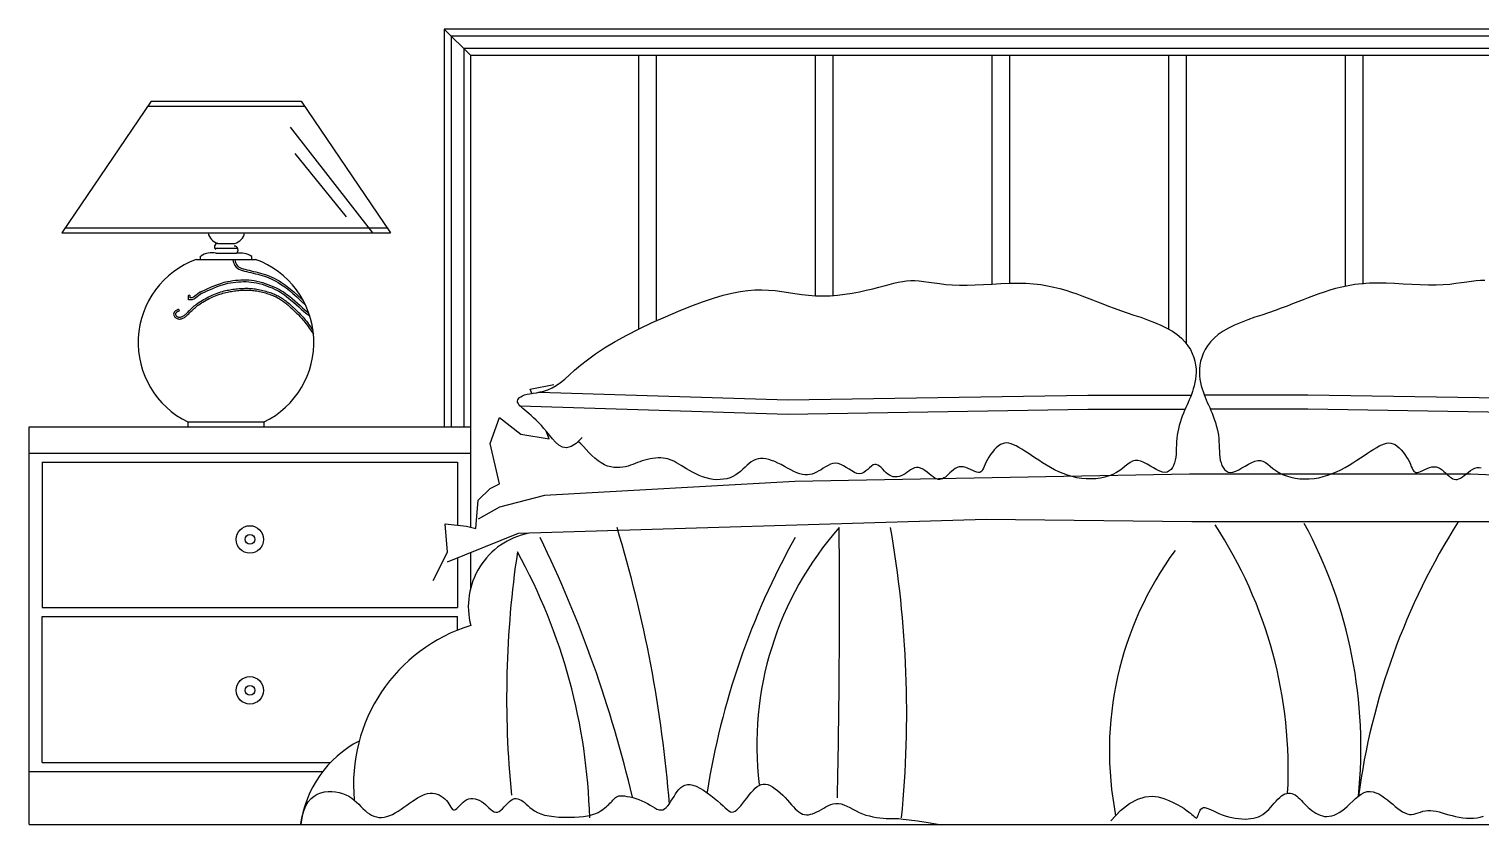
# Model space of a CAD drawing. Header units: inches. Extents: x 18.5 to 61, y 8.5 to 33.3.
# Drawn here: x 22.579 to 24.222, y 27.474 to 28.375 of the extents above; entities that cross this region are included whole.
import ezdxf

# ---------------------------------------------------------------- set-up
doc = ezdxf.new("R2010")
doc.units = ezdxf.units.IN
doc.header["$MEASUREMENT"] = 0
for name, color, linetype in [('02', 2, 'Continuous'), ('1', 1, 'Continuous'), ('4', 4, 'Continuous')]:
    doc.layers.add(name, color=color, linetype=linetype)

msp = doc.modelspace()

# ---------------------------------------------------------------- linework, layer by layer
at = {"layer": '02'}
for p, q in [((23.0786, 28.3445), (23.0486, 28.3745)), ((23.2686, 28.3445), (23.2686, 28.0349)), ((23.2886, 28.3445), (23.2886, 28.0443)), ((23.4686, 28.3445), (23.4686, 28.0728)), ((23.4886, 28.3445), (23.4886, 28.073)), ((23.6686, 28.3445), (23.6686, 28.0858)), ((23.6886, 28.3445), (23.6886, 28.0868)), ((23.8686, 28.3445), (23.8686, 28.035)), ((23.8886, 28.3445), (23.8886, 28.0187)), ((24.0686, 28.3445), (24.0686, 28.0835)), ((24.0886, 28.3445), (24.0886, 28.0858)), ((22.7169, 28.2928), (22.6157, 28.1439)), ((22.8865, 28.2928), (22.9878, 28.1439)), ((22.9679, 28.1439), (22.8747, 28.2634)), ((22.8794, 28.2336), (22.9375, 28.162)), ((22.6157, 28.1439), (22.9878, 28.1439)), ((22.6195, 28.1496), (22.984, 28.1496)), ((22.7888, 28.1265), (22.8147, 28.1265)), ((22.7923, 28.132), (22.8115, 28.132)), ((22.768, 28.1137), (22.8351, 28.1137)), ((22.7728, 28.1137), (22.7728, 28.1174)), ((22.7902, 28.1209), (22.8134, 28.1209)), ((22.8307, 28.1137), (22.8307, 28.1173)), ((22.7585, 27.9299), (22.8446, 27.9299)), ((22.7585, 27.9299), (22.7585, 27.9245)), ((22.8446, 27.9245), (22.8446, 27.9299)), ((22.5786, 27.8945), (23.0786, 27.8945)), ((22.5936, 27.8845), (23.0636, 27.8845)), ((22.5936, 27.8845), (22.5936, 27.7198)), ((23.0636, 27.8845), (23.0636, 27.813)), ((23.0636, 27.7763), (23.0636, 27.7198)), ((22.5936, 27.7198), (23.0636, 27.7198)), ((22.5936, 27.7098), (23.0636, 27.7098)), ((22.5936, 27.5445), (22.5936, 27.7098)), ((23.0636, 27.6942), (23.0636, 27.7098)), ((22.5786, 27.5345), (22.9112, 27.5345)), ((22.5936, 27.5445), (22.9199, 27.5445))]:
    msp.add_line(p, q, dxfattribs=at)
for points in [[(24.7006, 27.9245), (24.7006, 28.3665), (23.0566, 28.3665), (23.0566, 27.9245)], [(24.6866, 27.9245), (24.6866, 28.3525), (23.0706, 28.3525), (23.0706, 27.9245)], [(22.7131, 28.2872), (22.8903, 28.2872)], [(22.7169, 28.2928), (22.8865, 28.2928)], [(22.8093, 28.1137), (22.8098, 28.111), (22.8106, 28.1087), (22.8117, 28.1068), (22.8129, 28.1052), (22.8145, 28.104), (22.8162, 28.1029), (22.8181, 28.1021), (22.8201, 28.1014), (22.8224, 28.1007), (22.8247, 28.1001), (22.8272, 28.0995), (22.8297, 28.0989), (22.8323, 28.0983), (22.8349, 28.0977), (22.8375, 28.0971), (22.84, 28.0964), (22.8426, 28.0957), (22.8451, 28.0949), (22.8475, 28.0941), (22.85, 28.0931), (22.8526, 28.092), (22.8551, 28.0907), (22.8578, 28.0893), (22.8605, 28.0878), (22.8634, 28.086), (22.8664, 28.0839), (22.8697, 28.0816), (22.8733, 28.0787), (22.8772, 28.0754), (22.8816, 28.0715), (22.8864, 28.067), (22.8918, 28.0617)], [(22.8114, 28.1137), (22.8118, 28.1115), (22.8125, 28.1095), (22.8134, 28.1079), (22.8144, 28.1067), (22.8156, 28.1056), (22.8171, 28.1048), (22.8188, 28.104), (22.8208, 28.1033), (22.8229, 28.1027), (22.8252, 28.1021), (22.8276, 28.1015), (22.8301, 28.1009), (22.8327, 28.1003), (22.8353, 28.0997), (22.838, 28.0991), (22.8406, 28.0984), (22.8431, 28.0977), (22.8457, 28.0969), (22.8483, 28.096), (22.8508, 28.095), (22.8534, 28.0938), (22.8561, 28.0926), (22.8588, 28.0911), (22.8616, 28.0895), (22.8645, 28.0877), (22.8676, 28.0856), (22.8709, 28.0832), (22.8746, 28.0803), (22.8785, 28.077), (22.8829, 28.073), (22.8878, 28.0685), (22.889, 28.0674)], [(22.7723, 28.0769), (22.7795, 28.0803), (22.7857, 28.083), (22.791, 28.0851), (22.7956, 28.0867), (22.7996, 28.0879), (22.8031, 28.0888), (22.8064, 28.0894), (22.8094, 28.0899), (22.8124, 28.0902), (22.8154, 28.0905), (22.8184, 28.0907), (22.8213, 28.0908), (22.8243, 28.0908), (22.8273, 28.0906), (22.8303, 28.0903), (22.8334, 28.0898), (22.8366, 28.0892), (22.8397, 28.0885), (22.8429, 28.0876), (22.846, 28.0867), (22.849, 28.0856), (22.8519, 28.0845), (22.8547, 28.0833), (22.8574, 28.0822), (22.8599, 28.081), (22.8622, 28.0797), (22.8644, 28.0784), (22.8667, 28.077), (22.8689, 28.0754), (22.8713, 28.0737), (22.8737, 28.0717), (22.8764, 28.0695), (22.8793, 28.067), (22.8823, 28.0643), (22.8853, 28.0617), (22.8881, 28.0592), (22.8907, 28.0569), (22.8928, 28.0551), (22.8944, 28.0538), (22.8953, 28.0531)], [(23.2047, 27.9122), (23.1981, 27.9057), (23.1923, 27.9021), (23.1871, 27.9008), (23.1825, 27.9015), (23.1784, 27.9037), (23.1747, 27.9069), (23.1712, 27.9108), (23.1679, 27.9149), (23.1647, 27.9188), (23.1615, 27.9224), (23.1585, 27.9258), (23.1555, 27.929), (23.1526, 27.9319), (23.1498, 27.9346), (23.1471, 27.9371), (23.1445, 27.9394), (23.1421, 27.9415), (23.1398, 27.9433), (23.1377, 27.9451), (23.1359, 27.9467), (23.1343, 27.9482), (23.133, 27.9496), (23.1321, 27.951), (23.1316, 27.9523), (23.1315, 27.9536), (23.1318, 27.9549), (23.1325, 27.9562), (23.1336, 27.9574), (23.1351, 27.9585), (23.1371, 27.9596), (23.1395, 27.9605), (23.1423, 27.9612), (23.1455, 27.9618), (23.1491, 27.9624), (23.153, 27.963), (23.1571, 27.9638), (23.1615, 27.9648), (23.166, 27.9663), (23.1706, 27.9684), (23.1753, 27.971), (23.18, 27.9744), (23.1849, 27.9784), (23.1902, 27.9831), (23.1962, 27.9884), (23.2029, 27.9941), (23.2107, 28.0003), (23.2197, 28.0069), (23.2301, 28.0138), (23.2421, 28.0209), (23.2553, 28.0281), (23.2694, 28.0353), (23.2841, 28.0423), (23.299, 28.049), (23.3137, 28.0553), (23.3278, 28.0609), (23.3411, 28.0659), (23.3532, 28.07), (23.3642, 28.0732), (23.3743, 28.0757), (23.3835, 28.0776), (23.3921, 28.0788), (23.4002, 28.0794), (23.408, 28.0795), (23.4155, 28.0792), (23.4231, 28.0786), (23.4306, 28.0776), (23.4381, 28.0765), (23.4456, 28.0754), (23.4533, 28.0743), (23.4611, 28.0734), (23.469, 28.0728), (23.4771, 28.0726), (23.4853, 28.0728), (23.4937, 28.0735), (23.5021, 28.0745), (23.5104, 28.0758), (23.5185, 28.0773), (23.5262, 28.0789), (23.5336, 28.0807), (23.5404, 28.0824), (23.5466, 28.084), (23.5523, 28.0855), (23.5576, 28.0868), (23.5625, 28.088), (23.5673, 28.0889), (23.572, 28.0896), (23.5766, 28.0899), (23.5814, 28.0899), (23.5863, 28.0896), (23.5916, 28.089), (23.5971, 28.0882), (23.6031, 28.0873), (23.6094, 28.0864), (23.6163, 28.0855), (23.6237, 28.0849), (23.6318, 28.0846), (23.6404, 28.0846), (23.6496, 28.0849), (23.6592, 28.0853), (23.6689, 28.0859), (23.6787, 28.0864), (23.6885, 28.0868), (23.698, 28.087), (23.7071, 28.0868), (23.7157, 28.0863), (23.7238, 28.0854), (23.7314, 28.0841), (23.7387, 28.0826), (23.7456, 28.0809), (23.7522, 28.079), (23.7585, 28.0769), (23.7646, 28.0748), (23.7705, 28.0726), (23.7764, 28.0704), (23.7823, 28.0681), (23.7882, 28.0658), (23.7942, 28.0634), (23.8005, 28.061), (23.8071, 28.0586), (23.8141, 28.0561), (23.8215, 28.0535), (23.8292, 28.0509), (23.837, 28.0483), (23.8448, 28.0454), (23.8525, 28.0425), (23.8598, 28.0394), (23.8667, 28.036), (23.8729, 28.0325), (23.8784, 28.0287), (23.8831, 28.0247), (23.8871, 28.0205), (23.8905, 28.0162), (23.8932, 28.0118), (23.8954, 28.0074), (23.8971, 28.003), (23.8983, 27.9986), (23.8991, 27.9943), (23.8996, 27.9901), (23.8996, 27.986), (23.8994, 27.982), (23.899, 27.9782), (23.8983, 27.9744), (23.8975, 27.9709), (23.8965, 27.9674), (23.8955, 27.9642), (23.8944, 27.961), (23.8932, 27.958), (23.892, 27.955), (23.8907, 27.9521), (23.8894, 27.9491), (23.8881, 27.9461), (23.8867, 27.9429), (23.8854, 27.9397), (23.8841, 27.9364), (23.8828, 27.9329), (23.8817, 27.9294), (23.8806, 27.9258), (23.8797, 27.9222), (23.8789, 27.9186), (23.8783, 27.9149), (23.8779, 27.9112), (23.8776, 27.9076), (23.8774, 27.9039), (23.8773, 27.9004), (23.8772, 27.8968), (23.877, 27.8934), (23.8766, 27.8901), (23.876, 27.8868), (23.8752, 27.8837), (23.8742, 27.8808), (23.8729, 27.8783), (23.8713, 27.8761), (23.8693, 27.8744), (23.8671, 27.8732), (23.8646, 27.8727), (23.8618, 27.873), (23.8586, 27.8741), (23.8552, 27.8757), (23.8516, 27.8778), (23.8479, 27.88), (23.8442, 27.8822), (23.8405, 27.8842), (23.837, 27.8856), (23.8337, 27.8864), (23.8306, 27.8863), (23.8278, 27.8854), (23.8251, 27.8839), (23.8223, 27.882), (23.8195, 27.8797), (23.8165, 27.8773), (23.8133, 27.8749), (23.8096, 27.8726), (23.8056, 27.8705), (23.8011, 27.8688), (23.7963, 27.8674), (23.7913, 27.8664), (23.7861, 27.8657), (23.7807, 27.8654), (23.7753, 27.8654), (23.7699, 27.8659), (23.7646, 27.8668), (23.7594, 27.868), (23.7543, 27.8696), (23.7493, 27.8715), (23.7444, 27.8736), (23.7395, 27.8759), (23.7348, 27.8784), (23.7303, 27.881), (23.7258, 27.8837), (23.7215, 27.8865), (23.7173, 27.8892), (23.7133, 27.8919), (23.7095, 27.8945), (23.7058, 27.8969), (23.7023, 27.8991), (23.6991, 27.9011), (23.696, 27.9028), (23.6931, 27.9041), (23.6904, 27.9052), (23.6878, 27.9058), (23.6853, 27.9061), (23.6828, 27.9059), (23.6805, 27.9053), (23.6781, 27.9042), (23.6758, 27.9026), (23.6735, 27.9006), (23.6712, 27.8983), (23.6691, 27.8957), (23.6671, 27.893), (23.6652, 27.8902), (23.6635, 27.8873), (23.6621, 27.8846), (23.6608, 27.882), (23.6598, 27.8796), (23.6589, 27.8775), (23.6579, 27.8757), (23.657, 27.8743), (23.6559, 27.8733), (23.6547, 27.8727), (23.6532, 27.8726), (23.6513, 27.873), (23.6492, 27.8738), (23.6469, 27.8749), (23.6444, 27.8761), (23.6418, 27.8773), (23.6392, 27.8783), (23.6365, 27.879), (23.634, 27.8792), (23.6315, 27.879), (23.6292, 27.8782), (23.627, 27.8771), (23.6249, 27.8756), (23.6229, 27.874), (23.621, 27.8723), (23.6192, 27.8706), (23.6175, 27.869), (23.6159, 27.8676), (23.6143, 27.8665), (23.6127, 27.8656), (23.6111, 27.865), (23.6095, 27.8648), (23.6078, 27.8649), (23.606, 27.8654), (23.6041, 27.8663), (23.602, 27.8677), (23.5998, 27.8694), (23.5975, 27.8713), (23.5951, 27.8732), (23.5926, 27.875), (23.5902, 27.8765), (23.5878, 27.8777), (23.5854, 27.8784), (23.5831, 27.8784), (23.5809, 27.8779), (23.5787, 27.8769), (23.5765, 27.8756), (23.5744, 27.8742), (23.5723, 27.8727), (23.5702, 27.8712), (23.568, 27.8699), (23.5658, 27.8689), (23.5636, 27.8682), (23.5614, 27.8678), (23.5591, 27.8677), (23.5569, 27.8679), (23.5548, 27.8685), (23.5527, 27.8695), (23.5506, 27.8708), (23.5487, 27.8725), (23.5468, 27.8743), (23.5449, 27.8763), (23.5431, 27.8782), (23.5413, 27.8798), (23.5395, 27.8811), (23.5377, 27.8819), (23.5359, 27.8819), (23.534, 27.8812), (23.5321, 27.8799), (23.5301, 27.8781), (23.5281, 27.8762), (23.5259, 27.8744), (23.5236, 27.8728), (23.5211, 27.8717), (23.5185, 27.8712), (23.5158, 27.8717), (23.5129, 27.8728), (23.5099, 27.8744), (23.5068, 27.8764), (23.5037, 27.8784), (23.5006, 27.8803), (23.4975, 27.8818), (23.4945, 27.8828), (23.4915, 27.8831), (23.4886, 27.8828), (23.4858, 27.882), (23.483, 27.8808), (23.4803, 27.8793), (23.4777, 27.8776), (23.4751, 27.8759), (23.4726, 27.8744), (23.4701, 27.873), (23.4676, 27.8718), (23.4651, 27.8709), (23.4626, 27.8703), (23.4599, 27.87), (23.4572, 27.87), (23.4543, 27.8704), (23.4512, 27.8712), (23.4479, 27.8724), (23.4445, 27.874), (23.4409, 27.8757), (23.4373, 27.8776), (23.4336, 27.8796), (23.4299, 27.8816), (23.4262, 27.8834), (23.4227, 27.885), (23.4192, 27.8864), (23.4159, 27.8874), (23.4127, 27.8882), (23.4096, 27.8885), (23.4067, 27.8886), (23.4039, 27.8882), (23.4012, 27.8875), (23.3986, 27.8864), (23.3962, 27.8848), (23.3938, 27.883), (23.3914, 27.8809), (23.3891, 27.8786), (23.3867, 27.8763), (23.3841, 27.874), (23.3814, 27.8719), (23.3785, 27.8699), (23.3754, 27.8682), (23.3721, 27.8668), (23.3685, 27.8657), (23.3648, 27.865), (23.361, 27.8646), (23.3571, 27.8645), (23.3531, 27.8648), (23.3491, 27.8654), (23.3451, 27.8665), (23.3411, 27.8678), (23.3372, 27.8694), (23.3334, 27.8711), (23.3297, 27.873), (23.3262, 27.875), (23.3228, 27.8769), (23.3197, 27.8788), (23.3168, 27.8806), (23.3141, 27.8822), (23.3116, 27.8837), (23.3091, 27.885), (23.3067, 27.8862), (23.3043, 27.8872), (23.3018, 27.888), (23.2992, 27.8886), (23.2964, 27.889), (23.2936, 27.8892), (23.2906, 27.8892), (23.2876, 27.889), (23.2845, 27.8887), (23.2815, 27.8882), (23.2785, 27.8876), (23.2756, 27.8868), (23.2728, 27.8859), (23.2701, 27.8849), (23.2674, 27.8839), (23.2648, 27.8829), (23.2622, 27.8818), (23.2595, 27.8809), (23.2567, 27.88), (23.2537, 27.8792), (23.2506, 27.8787), (23.2474, 27.8783), (23.2441, 27.8782), (23.2406, 27.8784), (23.2371, 27.879), (23.2335, 27.88), (23.2299, 27.8815), (23.2263, 27.8835), (23.2227, 27.886), (23.2192, 27.8889), (23.2157, 27.8921), (23.2124, 27.8955), (23.2092, 27.8989), (23.2061, 27.9021), (23.2032, 27.905), (23.2006, 27.9075)], [(24.2265, 28.0899), (24.2218, 28.0899), (24.2168, 28.0896), (24.2116, 28.089), (24.206, 28.0882), (24.2001, 28.0873), (24.1937, 28.0864), (24.1868, 28.0855), (24.1794, 28.0849), (24.1714, 28.0846), (24.1627, 28.0846), (24.1535, 28.0849), (24.144, 28.0853), (24.1342, 28.0859), (24.1244, 28.0864), (24.1147, 28.0868), (24.1052, 28.087), (24.096, 28.0868), (24.0875, 28.0863), (24.0794, 28.0854), (24.0717, 28.0841), (24.0645, 28.0826), (24.0576, 28.0809), (24.051, 28.079), (24.0447, 28.0769), (24.0385, 28.0748), (24.0326, 28.0726), (24.0267, 28.0704), (24.0209, 28.0681), (24.015, 28.0658), (24.0089, 28.0634), (24.0026, 28.061), (23.996, 28.0586), (23.9891, 28.0561), (23.9817, 28.0535), (23.974, 28.0509), (23.9661, 28.0483), (23.9583, 28.0454), (23.9506, 28.0425), (23.9433, 28.0394), (23.9364, 28.036), (23.9302, 28.0325), (23.9248, 28.0287), (23.92, 28.0247), (23.916, 28.0205), (23.9127, 28.0162), (23.9099, 28.0118), (23.9077, 28.0074), (23.906, 28.003), (23.9048, 27.9986), (23.904, 27.9943), (23.9036, 27.9901), (23.9035, 27.986), (23.9037, 27.982), (23.9041, 27.9782), (23.9048, 27.9744), (23.9056, 27.9709), (23.9066, 27.9674), (23.9076, 27.9642), (23.9088, 27.961), (23.9099, 27.958), (23.9112, 27.955), (23.9124, 27.9521), (23.9137, 27.9491), (23.9151, 27.9461), (23.9164, 27.9429), (23.9177, 27.9397), (23.919, 27.9364), (23.9203, 27.9329), (23.9215, 27.9294), (23.9225, 27.9258), (23.9235, 27.9222), (23.9243, 27.9186), (23.9249, 27.9149), (23.9253, 27.9112), (23.9255, 27.9076), (23.9257, 27.9039), (23.9258, 27.9004), (23.926, 27.8968), (23.9262, 27.8934), (23.9265, 27.8901), (23.9271, 27.8868), (23.9279, 27.8837), (23.929, 27.8808), (23.9303, 27.8783), (23.9319, 27.8761), (23.9338, 27.8744), (23.936, 27.8732), (23.9385, 27.8727), (23.9414, 27.873), (23.9445, 27.8741), (23.9479, 27.8757), (23.9515, 27.8778), (23.9552, 27.88), (23.959, 27.8822), (23.9626, 27.8842), (23.9661, 27.8856), (23.9694, 27.8864), (23.9725, 27.8863), (23.9753, 27.8854), (23.9781, 27.8839), (23.9808, 27.882), (23.9836, 27.8797), (23.9866, 27.8773), (23.9899, 27.8749), (23.9935, 27.8726), (23.9976, 27.8705), (24.002, 27.8688), (24.0068, 27.8674), (24.0119, 27.8664), (24.0171, 27.8657), (24.0224, 27.8654), (24.0278, 27.8654), (24.0332, 27.8659), (24.0385, 27.8668), (24.0437, 27.868), (24.0488, 27.8696), (24.0539, 27.8715), (24.0588, 27.8736), (24.0636, 27.8759), (24.0683, 27.8784), (24.0729, 27.881), (24.0773, 27.8837), (24.0816, 27.8865), (24.0858, 27.8892), (24.0898, 27.8919), (24.0937, 27.8945), (24.0973, 27.8969), (24.1008, 27.8991), (24.1041, 27.9011), (24.1071, 27.9028), (24.11, 27.9041), (24.1128, 27.9052), (24.1154, 27.9058), (24.1179, 27.9061), (24.1203, 27.9059), (24.1227, 27.9053), (24.125, 27.9042), (24.1274, 27.9026), (24.1297, 27.9006), (24.1319, 27.8983), (24.1341, 27.8957), (24.1361, 27.893), (24.1379, 27.8902), (24.1396, 27.8873), (24.1411, 27.8846), (24.1423, 27.882), (24.1433, 27.8796), (24.1443, 27.8775), (24.1452, 27.8757), (24.1461, 27.8743), (24.1472, 27.8733), (24.1485, 27.8727), (24.15, 27.8726), (24.1518, 27.873), (24.1539, 27.8738), (24.1563, 27.8749), (24.1587, 27.8761), (24.1613, 27.8773), (24.164, 27.8783), (24.1666, 27.879), (24.1692, 27.8792), (24.1716, 27.879), (24.1739, 27.8782), (24.1761, 27.8771), (24.1782, 27.8756), (24.1802, 27.874), (24.1821, 27.8723), (24.1839, 27.8706), (24.1857, 27.869), (24.1873, 27.8676), (24.1889, 27.8665), (24.1904, 27.8656), (24.192, 27.865), (24.1936, 27.8648), (24.1953, 27.8649), (24.1971, 27.8654), (24.199, 27.8663), (24.2011, 27.8677), (24.2033, 27.8694), (24.2057, 27.8713), (24.2081, 27.8732), (24.2105, 27.875), (24.2129, 27.8765), (24.2154, 27.8777), (24.2177, 27.8784), (24.22, 27.8784), (24.2223, 27.8779)], [(22.7472, 28.0571), (22.7458, 28.0565), (22.7445, 28.0558), (22.7435, 28.055), (22.7427, 28.054), (22.7423, 28.0529), (22.7422, 28.0517), (22.7424, 28.0508), (22.7428, 28.0499), (22.7432, 28.0492), (22.7437, 28.0486), (22.7443, 28.0481), (22.7449, 28.0476), (22.7456, 28.0472), (22.7463, 28.0469), (22.7471, 28.0466), (22.7479, 28.0465), (22.7487, 28.0464), (22.7495, 28.0464), (22.7503, 28.0465), (22.7512, 28.0467), (22.752, 28.047), (22.7528, 28.0473), (22.7537, 28.0477), (22.7545, 28.0482), (22.7553, 28.0488), (22.7561, 28.0494), (22.7569, 28.0501), (22.7577, 28.0508), (22.7585, 28.0515), (22.7593, 28.0523), (22.7602, 28.0532), (22.761, 28.054), (22.7619, 28.0549), (22.7628, 28.0558), (22.7638, 28.0567), (22.7648, 28.0577), (22.7658, 28.0586), (22.7669, 28.0596), (22.7681, 28.0606), (22.7694, 28.0616), (22.7708, 28.0626), (22.7723, 28.0636), (22.7738, 28.0646), (22.7754, 28.0656), (22.7771, 28.0666), (22.7789, 28.0676), (22.7807, 28.0686), (22.7826, 28.0695), (22.7845, 28.0705), (22.7865, 28.0713), (22.7885, 28.0722), (22.7905, 28.073), (22.7924, 28.0737), (22.7944, 28.0744), (22.7963, 28.075), (22.7981, 28.0756), (22.7998, 28.0761), (22.8015, 28.0765), (22.8031, 28.0769), (22.8047, 28.0772), (22.8063, 28.0775), (22.8078, 28.0777), (22.8094, 28.078), (22.811, 28.0782), (22.8127, 28.0784), (22.8144, 28.0786), (22.8161, 28.0787), (22.8178, 28.0789), (22.8196, 28.079), (22.8213, 28.0791), (22.823, 28.0791), (22.8247, 28.0792), (22.8264, 28.0791), (22.8281, 28.0791), (22.8297, 28.079), (22.8314, 28.0788), (22.833, 28.0787), (22.8346, 28.0784), (22.8363, 28.0782), (22.8379, 28.0779), (22.8396, 28.0775), (22.8413, 28.0772), (22.8429, 28.0767), (22.8446, 28.0763), (22.8462, 28.0759), (22.8477, 28.0754), (22.8493, 28.0749), (22.8507, 28.0744), (22.8521, 28.0739), (22.8534, 28.0734), (22.8547, 28.0729), (22.8559, 28.0724), (22.8571, 28.0719), (22.8583, 28.0713), (22.8595, 28.0707), (22.8607, 28.07), (22.8619, 28.0693), (22.8631, 28.0686), (22.8643, 28.0678), (22.8656, 28.0669), (22.8668, 28.0661), (22.868, 28.0652), (22.8692, 28.0642), (22.8704, 28.0633), (22.8716, 28.0623), (22.8727, 28.0613), (22.8738, 28.0603), (22.8749, 28.0592), (22.876, 28.0582), (22.8772, 28.0571), (22.8783, 28.0561), (22.8794, 28.055), (22.8805, 28.0539), (22.8816, 28.0528), (22.8828, 28.0517), (22.8839, 28.0506), (22.8851, 28.0494), (22.8862, 28.0482), (22.8874, 28.047), (22.8885, 28.0456), (22.8897, 28.0442), (22.8909, 28.0427), (22.8921, 28.0411), (22.8933, 28.0395), (22.8946, 28.0378), (22.8958, 28.0361), (22.8971, 28.0343), (22.9005, 28.0292)], [(22.7479, 28.0551), (22.7466, 28.0546), (22.7456, 28.0541), (22.745, 28.0535), (22.7445, 28.053), (22.7443, 28.0524), (22.7443, 28.0519), (22.7444, 28.0514), (22.7446, 28.0509), (22.7449, 28.0504), (22.7452, 28.05), (22.7456, 28.0496), (22.7461, 28.0493), (22.7465, 28.049), (22.747, 28.0488), (22.7476, 28.0486), (22.7482, 28.0485), (22.7488, 28.0485), (22.7494, 28.0485), (22.75, 28.0485), (22.7506, 28.0487), (22.7513, 28.0489), (22.752, 28.0492), (22.7527, 28.0495), (22.7534, 28.0499), (22.7541, 28.0504), (22.7548, 28.051), (22.7555, 28.0516), (22.7563, 28.0523), (22.7571, 28.053), (22.7579, 28.0538), (22.7587, 28.0546), (22.7596, 28.0555), (22.7604, 28.0564), (22.7614, 28.0573), (22.7623, 28.0582), (22.7634, 28.0592), (22.7645, 28.0602), (22.7656, 28.0612), (22.7669, 28.0622), (22.7682, 28.0632), (22.7696, 28.0642), (22.7711, 28.0653), (22.7727, 28.0663), (22.7744, 28.0674), (22.7761, 28.0684), (22.7779, 28.0694), (22.7798, 28.0704), (22.7817, 28.0714), (22.7837, 28.0723), (22.7857, 28.0732), (22.7877, 28.0741), (22.7897, 28.0749), (22.7917, 28.0757), (22.7937, 28.0764), (22.7956, 28.077), (22.7975, 28.0776), (22.7993, 28.0781), (22.801, 28.0785), (22.8027, 28.0789), (22.8043, 28.0792), (22.8059, 28.0795), (22.8075, 28.0798), (22.8091, 28.08), (22.8108, 28.0802), (22.8125, 28.0804), (22.8142, 28.0806), (22.8159, 28.0808), (22.8177, 28.0809), (22.8194, 28.0811), (22.8212, 28.0811), (22.823, 28.0812), (22.8247, 28.0812), (22.8265, 28.0812), (22.8282, 28.0811), (22.8299, 28.081), (22.8316, 28.0809), (22.8333, 28.0807), (22.8349, 28.0805), (22.8366, 28.0802), (22.8383, 28.0799), (22.84, 28.0795), (22.8417, 28.0792), (22.8434, 28.0787), (22.8451, 28.0783), (22.8467, 28.0778), (22.8483, 28.0773), (22.8499, 28.0769), (22.8514, 28.0764), (22.8528, 28.0759), (22.8542, 28.0754), (22.8555, 28.0748), (22.8567, 28.0743), (22.858, 28.0737), (22.8592, 28.0731), (22.8604, 28.0725), (22.8617, 28.0718), (22.8629, 28.0711), (22.8642, 28.0703), (22.8655, 28.0695), (22.8667, 28.0686), (22.868, 28.0677), (22.8693, 28.0668), (22.8705, 28.0658), (22.8717, 28.0649), (22.8729, 28.0639), (22.8741, 28.0628), (22.8752, 28.0618), (22.8764, 28.0607), (22.8775, 28.0597), (22.8786, 28.0586), (22.8797, 28.0575), (22.8808, 28.0565), (22.8819, 28.0554), (22.8831, 28.0543), (22.8842, 28.0532), (22.8854, 28.052), (22.8865, 28.0509), (22.8877, 28.0496), (22.8889, 28.0483), (22.8901, 28.047), (22.8913, 28.0455), (22.8925, 28.044), (22.8938, 28.0424), (22.895, 28.0407), (22.8962, 28.039), (22.8975, 28.0372), (22.8988, 28.0354), (22.9, 28.0336)], [(22.7738, 28.0754), (22.766, 28.0694), (22.7634, 28.0682), (22.7589, 28.0682), (22.7589, 28.0725)], [(22.7726, 28.0771), (22.7649, 28.0712), (22.7629, 28.0703), (22.761, 28.0703), (22.761, 28.0725)], [(22.7731, 28.075), (22.7803, 28.0784), (22.7865, 28.0811), (22.7917, 28.0832), (22.7962, 28.0848), (22.8001, 28.0859), (22.8036, 28.0868), (22.8067, 28.0874), (22.8097, 28.0878), (22.8126, 28.0882), (22.8156, 28.0885), (22.8185, 28.0886), (22.8213, 28.0887), (22.8242, 28.0887), (22.8272, 28.0885), (22.8301, 28.0882), (22.8331, 28.0878), (22.8361, 28.0872), (22.8392, 28.0865), (22.8423, 28.0857), (22.8453, 28.0847), (22.8483, 28.0837), (22.8512, 28.0826), (22.8539, 28.0815), (22.8565, 28.0803), (22.8589, 28.0791), (22.8612, 28.0779), (22.8634, 28.0767), (22.8655, 28.0753), (22.8677, 28.0737), (22.87, 28.072), (22.8724, 28.0701), (22.8751, 28.0679), (22.8779, 28.0654), (22.8809, 28.0628), (22.8839, 28.0602), (22.8867, 28.0576), (22.8893, 28.0554), (22.8915, 28.0535), (22.8931, 28.0521), (22.8964, 28.0498)], [(23.1561, 27.9636), (23.4374, 27.955), (23.7771, 27.9603), (23.8948, 27.9603)], [(24.647, 27.9636), (24.3657, 27.955), (24.0261, 27.9603), (23.9084, 27.9603)], [(23.1343, 27.9482), (23.4374, 27.9389), (23.7771, 27.9443), (23.8867, 27.9443)], [(24.6689, 27.9482), (24.3657, 27.9389), (24.0261, 27.9443), (23.9164, 27.9443)], [(23.0362, 27.7504), (23.0522, 27.7825), (23.0496, 27.8146), (23.0736, 27.8119), (23.0843, 27.8092), (23.087, 27.8413), (23.1004, 27.8547), (23.1111, 27.86), (23.1004, 27.9054), (23.1111, 27.9348), (23.1352, 27.9161), (23.1672, 27.9108), (23.1641, 27.9195)], [(24.7212, 27.7825), (24.6865, 27.8279), (24.6437, 27.852), (24.2104, 27.8707), (23.8921, 27.8707), (23.4454, 27.8627), (23.1619, 27.8466), (23.1111, 27.8333), (23.087, 27.8199)], [(23.0522, 27.7718), (23.1325, 27.8039), (23.6621, 27.8199), (23.8948, 27.8172), (24.3013, 27.8172), (24.5982, 27.8066), (24.6972, 27.7985)], [(22.8861, 27.4755), (22.8876, 27.4833), (22.8895, 27.4899), (22.8919, 27.4955), (22.8947, 27.5001), (22.8978, 27.5037), (22.9012, 27.5066), (22.9049, 27.5087), (22.9088, 27.5102), (22.9129, 27.5112), (22.917, 27.5118), (22.9212, 27.5118), (22.9254, 27.5115), (22.9295, 27.5107), (22.9334, 27.5096), (22.9372, 27.5081), (22.9406, 27.5063), (22.9438, 27.5043), (22.9467, 27.5021), (22.9494, 27.4997), (22.9519, 27.4972), (22.9543, 27.4948), (22.9566, 27.4924), (22.9589, 27.4901), (22.9613, 27.4881), (22.9638, 27.4863), (22.9663, 27.4848), (22.969, 27.4837), (22.9718, 27.4829), (22.9746, 27.4824), (22.9775, 27.4823), (22.9805, 27.4826), (22.9836, 27.4833), (22.9868, 27.4844), (22.99, 27.4858), (22.9932, 27.4876), (22.9965, 27.4896), (22.9998, 27.4918), (23.003, 27.494), (23.0062, 27.4963), (23.0094, 27.4986), (23.0125, 27.5007), (23.0155, 27.5027), (23.0184, 27.5046), (23.0213, 27.5062), (23.0242, 27.5076), (23.027, 27.5087), (23.0298, 27.5094), (23.0325, 27.5098), (23.0352, 27.5098), (23.0378, 27.5095), (23.0404, 27.5088), (23.0429, 27.5078), (23.0452, 27.5065), (23.0473, 27.505), (23.0493, 27.5034), (23.051, 27.5015), (23.0525, 27.4996), (23.0538, 27.4976), (23.055, 27.4957), (23.056, 27.4939), (23.057, 27.4925), (23.058, 27.4914), (23.059, 27.4908), (23.0602, 27.4908), (23.0614, 27.4914), (23.0629, 27.4925), (23.0644, 27.4941), (23.0661, 27.4959), (23.068, 27.4978), (23.0699, 27.4996), (23.072, 27.5013), (23.0741, 27.5026), (23.0764, 27.5035), (23.0787, 27.5039), (23.0811, 27.5039), (23.0835, 27.5035), (23.0859, 27.5028), (23.0883, 27.5018), (23.0907, 27.5004), (23.0929, 27.4988), (23.0951, 27.497), (23.0972, 27.4951), (23.0992, 27.4932), (23.1012, 27.4915), (23.1031, 27.49), (23.105, 27.4889), (23.1069, 27.4883), (23.1088, 27.4884), (23.1107, 27.4891), (23.1126, 27.4905), (23.1146, 27.4922), (23.1166, 27.4943), (23.1185, 27.4965), (23.1205, 27.4986), (23.1224, 27.5005), (23.1244, 27.502), (23.1263, 27.5031), (23.1281, 27.5037), (23.13, 27.5038), (23.1319, 27.5035), (23.1337, 27.5028), (23.1356, 27.5019), (23.1375, 27.5006), (23.1394, 27.4991), (23.1413, 27.4974), (23.1434, 27.4956), (23.1456, 27.4936), (23.1481, 27.4917), (23.1509, 27.4898), (23.1542, 27.4881), (23.1579, 27.4865), (23.1622, 27.4851), (23.1672, 27.4841), (23.1726, 27.4833), (23.1783, 27.4828), (23.1843, 27.4825), (23.1902, 27.4825), (23.1959, 27.4826), (23.2013, 27.483), (23.2063, 27.4835), (23.2106, 27.4842), (23.2143, 27.485), (23.2176, 27.4859), (23.2203, 27.487), (23.2228, 27.4881), (23.2249, 27.4893), (23.2268, 27.4906), (23.2286, 27.4918), (23.2302, 27.4932), (23.2318, 27.4945), (23.2334, 27.4958), (23.2348, 27.4971), (23.2361, 27.4984), (23.2374, 27.4997), (23.2385, 27.5009), (23.2396, 27.502), (23.2406, 27.5031), (23.2415, 27.5041), (23.2425, 27.5049), (23.2435, 27.5057), (23.2447, 27.5062), (23.2462, 27.5067), (23.2479, 27.5069), (23.2501, 27.5069), (23.2526, 27.5067), (23.2554, 27.5062), (23.2586, 27.5056), (23.2619, 27.5048), (23.2654, 27.5037), (23.2688, 27.5025), (23.2723, 27.5012), (23.2756, 27.4996), (23.2787, 27.498), (23.2816, 27.4963), (23.2844, 27.4946), (23.287, 27.4931), (23.2894, 27.4919), (23.2917, 27.4911), (23.2939, 27.4908), (23.296, 27.491), (23.298, 27.492), (23.2998, 27.4935), (23.3017, 27.4955), (23.3034, 27.4979), (23.3052, 27.5006), (23.3069, 27.5034), (23.3087, 27.5062), (23.3105, 27.509), (23.3123, 27.5116), (23.3143, 27.514), (23.3163, 27.5161), (23.3186, 27.5177), (23.321, 27.5189), (23.3238, 27.5196), (23.3268, 27.5196), (23.3301, 27.519), (23.3338, 27.5176), (23.3378, 27.5156), (23.3419, 27.5131), (23.3461, 27.5103), (23.3502, 27.5072), (23.3542, 27.5041), (23.3579, 27.501), (23.3613, 27.498), (23.3642, 27.4954), (23.3667, 27.4931), (23.3688, 27.4912), (23.3708, 27.4897), (23.3726, 27.4888), (23.3743, 27.4884), (23.3761, 27.4886), (23.3779, 27.4894), (23.3799, 27.491), (23.3821, 27.4931), (23.3843, 27.4956), (23.3866, 27.4985), (23.389, 27.5016), (23.3914, 27.5047), (23.3938, 27.5078), (23.3962, 27.5106), (23.3985, 27.5132), (23.4007, 27.5154), (23.4029, 27.5172), (23.4051, 27.5186), (23.4074, 27.5195), (23.4097, 27.52), (23.4122, 27.52), (23.4147, 27.5195), (23.4174, 27.5184), (23.4202, 27.5169), (23.4231, 27.5149), (23.426, 27.5127), (23.4288, 27.5102), (23.4317, 27.5075), (23.4344, 27.5048), (23.437, 27.502), (23.4394, 27.4994), (23.4417, 27.4968), (23.4439, 27.4944), (23.446, 27.4922), (23.448, 27.4903), (23.4501, 27.4886), (23.4521, 27.4872), (23.4542, 27.4862), (23.4563, 27.4856), (23.4586, 27.4854), (23.4609, 27.4855), (23.4632, 27.4859), (23.4656, 27.4866), (23.468, 27.4875), (23.4705, 27.4886), (23.473, 27.49), (23.4755, 27.4914), (23.4781, 27.493), (23.4807, 27.4945), (23.4834, 27.4958), (23.4861, 27.497), (23.4889, 27.4979), (23.4918, 27.4983), (23.4948, 27.4983), (23.4978, 27.4977), (23.501, 27.4967), (23.5043, 27.4953), (23.5076, 27.4936), (23.5111, 27.4918), (23.5147, 27.4899), (23.5184, 27.4881), (23.5222, 27.4865), (23.526, 27.4851), (23.5299, 27.484), (23.5339, 27.4831), (23.5378, 27.4824), (23.5416, 27.4819), (23.5453, 27.4816), (23.5488, 27.4813), (23.5521, 27.4812), (23.5552, 27.4812), (23.5586, 27.4812), (23.5627, 27.481), (23.568, 27.4805), (23.575, 27.4797), (23.5842, 27.4784), (23.5962, 27.4765), (23.6113, 27.4739)], [(23.8031, 27.4787), (23.8141, 27.4901), (23.8243, 27.4981), (23.8336, 27.5031), (23.8422, 27.5057), (23.8499, 27.5063), (23.8569, 27.5055), (23.8633, 27.5038), (23.8689, 27.5015), (23.8739, 27.4992), (23.8784, 27.497), (23.8823, 27.4948), (23.8857, 27.4927), (23.8886, 27.4907), (23.8911, 27.4889), (23.8932, 27.4872), (23.895, 27.4857), (23.8964, 27.4844), (23.8976, 27.4833), (23.8986, 27.4825), (23.8994, 27.4819), (23.9, 27.4817), (23.9006, 27.4818), (23.901, 27.4822), (23.9014, 27.483), (23.9018, 27.4842), (23.9023, 27.4856), (23.9028, 27.4873), (23.9034, 27.4889), (23.9042, 27.4905), (23.9052, 27.4919), (23.9064, 27.4929), (23.9079, 27.4935), (23.9096, 27.4935), (23.9117, 27.493), (23.914, 27.4922), (23.9166, 27.491), (23.9194, 27.4897), (23.9224, 27.4882), (23.9256, 27.4868), (23.9291, 27.4854), (23.9326, 27.4842), (23.9364, 27.4831), (23.9402, 27.4822), (23.944, 27.4815), (23.9478, 27.481), (23.9515, 27.4807), (23.9551, 27.4806), (23.9585, 27.4807), (23.9617, 27.481), (23.9647, 27.4815), (23.9675, 27.4822), (23.9702, 27.4832), (23.9727, 27.4843), (23.9751, 27.4857), (23.9774, 27.4874), (23.9797, 27.4893), (23.9819, 27.4914), (23.984, 27.4937), (23.9861, 27.4961), (23.9882, 27.4985), (23.9902, 27.5009), (23.9923, 27.5031), (23.9943, 27.505), (23.9963, 27.5067), (23.9983, 27.508), (24.0003, 27.509), (24.0023, 27.5096), (24.0043, 27.5099), (24.0063, 27.5098), (24.0082, 27.5094), (24.0101, 27.5088), (24.0119, 27.5078), (24.0137, 27.5066), (24.0154, 27.5051), (24.0172, 27.5034), (24.0189, 27.5016), (24.0207, 27.4997), (24.0225, 27.4978), (24.0244, 27.4958), (24.0264, 27.4938), (24.0285, 27.492), (24.0306, 27.4902), (24.0329, 27.4886), (24.0352, 27.4871), (24.0376, 27.4859), (24.0401, 27.4849), (24.0426, 27.4841), (24.0452, 27.4836), (24.0478, 27.4835), (24.0505, 27.4837), (24.0533, 27.4842), (24.0561, 27.4851), (24.0589, 27.4864), (24.0618, 27.4879), (24.0648, 27.4899), (24.0678, 27.4922), (24.0708, 27.4949), (24.0739, 27.4978), (24.077, 27.5008), (24.0802, 27.5037), (24.0834, 27.5064), (24.0867, 27.5087), (24.09, 27.5105), (24.0933, 27.5116), (24.0966, 27.5119), (24.1, 27.5114), (24.1033, 27.5104), (24.1066, 27.5089), (24.1099, 27.5069), (24.1131, 27.5047), (24.1163, 27.5023), (24.1193, 27.4997), (24.1223, 27.4973), (24.1252, 27.4948), (24.128, 27.4926), (24.1307, 27.4906), (24.1334, 27.4888), (24.136, 27.4874), (24.1386, 27.4863), (24.1411, 27.4858), (24.1436, 27.4857), (24.1461, 27.4861), (24.1486, 27.4867), (24.1512, 27.4876), (24.1538, 27.4885), (24.1564, 27.4893), (24.1592, 27.49), (24.162, 27.4904), (24.165, 27.4904), (24.1681, 27.49), (24.1714, 27.4894), (24.1747, 27.4886), (24.1782, 27.4876), (24.1818, 27.4866), (24.1856, 27.4855), (24.1894, 27.4844), (24.1934, 27.4835), (24.1975, 27.4827), (24.2016, 27.482), (24.2057, 27.4816), (24.2098, 27.4814), (24.2138, 27.4815), (24.2177, 27.4818), (24.2214, 27.4826), (24.2249, 27.4837)]]:
    msp.add_lwpolyline(points, dxfattribs=at)
for centre, radius in [((22.8286, 27.797), 0.0155), ((22.8286, 27.797), 0.00548), ((22.8286, 27.6262), 0.0155), ((22.8286, 27.6262), 0.00548)]:
    msp.add_circle(centre, radius, dxfattribs=at)
for centre, radius, start, end in [((22.7967, 28.1472), 0.0158, 192.0004, 254.0764), ((22.8076, 28.1468), 0.0153, 284.7051, 349.2181), ((22.7923, 28.1282), 0.00383, 89.4409, 234.6262), ((22.8109, 28.1245), 0.00436, 305.2466, 90.6313), ((22.8019, 28.0198), 0.0999, 109.8853, 244.1951), ((22.7857, 28.0986), 0.0228, 78.5847, 124.2877), ((22.8167, 28.0934), 0.0277, 59.5772, 96.8519), ((22.8011, 28.0198), 0.0999, 295.8049, 70.1147), ((22.7599, 28.0724), 0.00104, 6.6106, 173.3894), ((22.7477, 28.0562), 0.00104, 282.3304, 120.2253), ((21.8256, 27.3797), 1.4826, 4.5462, 16.8848), ((23.7737, 27.5642), 0.3713, 138.4825, 186.8712), ((13.3592, 27.7234), 10.1368, 358.76258, 0.49148), ((22.3646, 27.6006), 1.2075, 354.3607, 10.0036), ((23.4997, 27.5365), 0.5043, 356.955, 33.3203), ((23.5524, 27.5613), 0.5339, 354.0946, 28.3806), ((24.85, 27.4036), 0.7734, 147.7124, 172.3611), ((23.1605, 27.7208), 0.0847, 101.2455, 194.5568), ((21.882, 27.1806), 1.4173, 13.2441, 25.8738), ((24.1986, 27.3778), 0.8627, 150.7751, 171.1269), ((24.242, 27.6177), 1.1228, 171.5364, 185.6227), ((22.5535, 27.4642), 0.66, 1.5344, 28.8743), ((24.1846, 27.5576), 0.3831, 143.6743, 191.0201), ((23.1334, 27.5202), 0.1875, 106.9914, 185.5374), ((23.0101, 27.4579), 0.1251, 117.5397, 172.3527)]:
    msp.add_arc(centre, radius, start, end, dxfattribs=at)
at = {"layer": '1'}
msp.add_line((22.5786, 27.4745), (25.1786, 27.4745), dxfattribs=at)
at = {"layer": '4'}
for p, q in [((23.0786, 27.8107), (23.0786, 28.3445)), ((22.5786, 27.9245), (23.0786, 27.9245)), ((22.5786, 27.4745), (22.5786, 27.9245)), ((23.0786, 27.7421), (23.0786, 27.7823))]:
    msp.add_line(p, q, dxfattribs=at)
for points in [[(24.7086, 27.9245), (24.7086, 28.3745), (23.0486, 28.3745), (23.0486, 27.9245)], [(24.6786, 28.3445), (23.0786, 28.3445)], [(23.1478, 27.9622), (23.1459, 27.9669), (23.1726, 27.9722)]]:
    msp.add_lwpolyline(points, dxfattribs=at)

doc.saveas('drawing.dxf')
